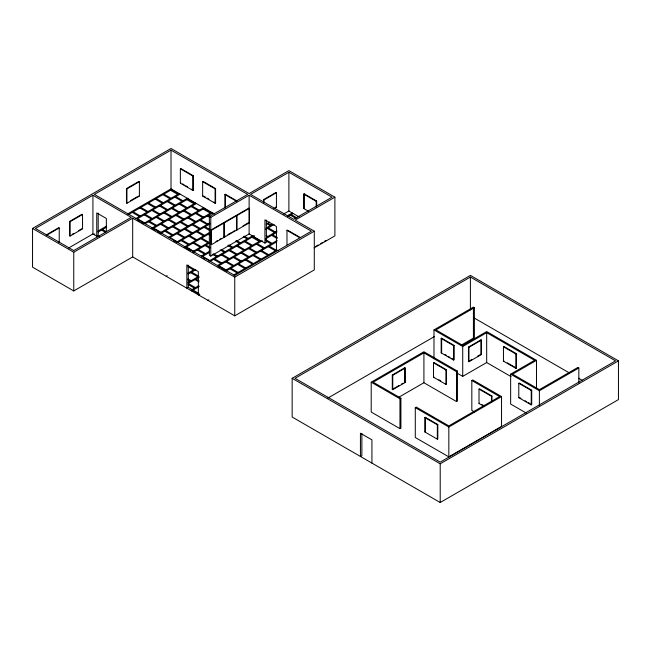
<?xml version="1.0" encoding="UTF-8"?>
<svg xmlns="http://www.w3.org/2000/svg" width="651" height="651" viewBox="0 0 651 651"><rect width="100%" height="100%" fill="white"/><g stroke="black" fill="none" stroke-linecap="round" stroke-linejoin="round"><path stroke-width="0.98" d="M334.891 197.172L295.123 220.128L314.287 231.195L314.287 269.921L234.751 315.841L132.69 256.925L73.758 290.948L32.55 267.154L32.55 228.428L171.018 148.485L249.121 193.575L288.889 170.611L334.891 197.172L334.891 235.898L314.14 247.876M92.922 195.235L35.423 228.428L73.758 250.562L131.25 217.361L92.922 195.235L92.922 233.961L68.526 248.047M266.373 220.03L266.373 242.262L264.933 243.092L249.121 233.961L210.794 256.095L209.353 255.265L209.353 216.531L247.681 194.405L171.018 150.145L94.362 194.405L234.751 275.454M69.6 221.421L82.059 214.228L82.539 214.505L82.539 228.892L70.08 236.085L69.6 235.808L69.6 221.421L70.08 221.698L82.539 214.505M126.465 188.595L138.915 181.401L139.395 181.678L139.395 196.065L126.937 203.258L126.465 202.982L126.465 188.595L126.937 188.871L139.395 181.678M59.225 227.964L46.766 235.157L46.286 234.881L58.745 227.687L59.225 227.964L59.225 242.351L58.745 242.074M180.368 168.812L180.848 168.536L193.298 175.729L193.298 190.116L192.826 190.393L180.368 183.2L180.368 168.812L192.826 176.006L193.298 175.729M72.098 234.368L73.758 233.408M78.738 230.527L82.059 228.615M130.615 200.581L137.255 196.748M180.368 183.2L180.848 182.923M97.845 231.121L106.552 226.092M127.466 214.016L171.018 188.871L214.578 214.016M93.882 234.515L94.834 233.961M98.195 232.025L106.699 227.118M128.857 214.317L171.978 189.425M32.55 228.428L73.758 252.222L132.69 218.191L234.751 277.114L314.287 231.195M136.043 218.467L179.163 193.575M180.124 194.128L137.483 218.744L144.668 222.894M202.648 181.678L203.12 181.401L215.579 188.595L215.579 202.982L215.099 203.258L202.648 196.065L202.648 181.678L215.099 188.871L215.579 188.595M143.708 223.448L187.309 198.278M145.149 223.724L188.269 198.832M202.648 196.065L203.12 195.788M151.496 228.363L195.455 202.982M152.814 228.704L196.415 203.535M224.929 207.97L224.929 194.543L225.401 194.267L237.029 200.98M203.6 207.685L160 232.855L157.607 231.471M160.602 233.619L204.56 208.239M168.625 237.281L211.746 212.381M212.706 212.934L170.066 237.558L177.251 241.708M209.353 216.531L210.794 217.361L249.121 195.235L311.406 231.195L234.27 275.731M288.889 172.271L250.562 194.405L293.682 219.297L332.01 197.172L288.889 172.271L288.889 211.005L299.452 217.1M176.291 242.262L209.589 223.033M177.731 242.538L210.07 223.863M211.03 229.949L223.488 222.756L223.968 223.033L223.968 237.42L211.51 244.613L211.03 244.337L211.03 229.949L211.51 230.226L223.968 223.033M263.492 202.534L263.492 199.662L275.951 192.468L276.431 192.745L276.431 207.132L273.941 208.564M236.663 215.701L236.183 215.424L223.724 222.618L224.204 222.894L236.663 215.701L236.663 230.088L224.204 237.281L223.724 237.005L225.384 236.044M249.357 208.377L248.885 208.1L236.427 215.286L236.907 215.562L249.357 208.377L249.357 222.756L236.907 229.949L236.427 229.673M263.492 199.662L263.972 199.938L276.431 192.745M184.078 247.168L209.589 232.44M185.397 247.518L209.353 233.685M192.582 251.668L208.873 242.262L201.688 238.111M193.184 252.425L210.192 242.603M216.01 241.456L217.67 240.496M219.338 239.544L220.998 238.583M227.883 234.604L231.203 232.692M232.863 231.732L234.523 230.771M243.067 225.84L248.885 222.479L249.357 222.756M308.729 211.388L303.74 208.515L303.74 194.128L304.22 193.852L316.679 201.045L316.679 205.838M166.233 276.284L167.185 275.731M201.208 256.095L209.712 251.18M201.688 256.925L209.353 252.498M266.243 224.082L269.726 222.064M283.665 214.016L288.889 211.005M187.675 273.314L194.503 269.368M208.873 261.067L253.19 235.483M266.015 228.086L272.842 224.139M287.319 215.782L292.242 212.934M188.147 274.144L195.821 269.717M210.314 261.344L254.631 235.76M265.649 229.396L274.152 224.489M287.815 216.604L293.202 213.487M303.74 208.515L304.22 208.239L304.22 193.852M303.74 194.128L316.199 201.322L316.679 201.045M187.675 282.721L198.815 276.284L191.622 272.134M217.499 265.494L260.14 240.878L252.954 236.728M266.853 237.005L277.147 231.056M199.287 277.114L188.269 283.478L195.455 287.628M262.296 240.74L217.979 266.324L219.574 267.252M265.771 238.73L276.789 232.374M198.946 293.52L188.269 287.351L186.837 288.181L186.837 264.941L198.335 271.581L198.335 294.822M286.977 230.364L287.449 230.088L299.908 237.281L299.427 237.558L286.977 230.364L286.977 244.752L287.449 244.475M190.67 290.395L198.815 285.691M225.165 270.474L277.147 240.463M191.622 290.948L199.287 286.521M225.767 271.239L276.911 241.708M198.815 295.098L199.767 294.545M233.79 274.901L276.431 250.285L269.245 246.135M207.913 300.355L208.873 299.802M315.719 246.412L318.233 244.955M320.756 243.507L322.432 242.538M324.222 241.497L325.907 240.528M292.153 378.312L470.396 275.406L618.45 360.882L618.45 399.608L440.206 502.515L292.153 417.039L292.153 378.312L440.206 463.789L618.45 360.882M470.396 277.066L295.033 378.312L440.206 462.129L615.577 360.882L470.396 277.066L470.396 309.835M433.981 358.782L433.981 329.902L473.423 307.126L474.384 307.679L474.384 337.56L461.209 345.168M474.384 307.679L435.893 329.902L462.723 345.396L486.679 331.562L536.514 360.329L536.514 388.216M327.469 398.306L434.445 336.551M441.166 338.479L441.647 338.203L454.105 345.396L454.105 359.775L453.625 360.052L441.166 352.866L441.166 338.479L453.625 345.673L454.105 345.396M457.458 371.119L456.497 371.672L423.915 352.866L373.129 382.186L400.918 398.233L400.918 428.106L399.958 428.659L371.208 412.059L371.208 382.186L423.915 351.76L457.458 371.119L457.458 401L456.497 401.553L423.915 382.739L398.518 397.403M392.293 374.992L404.751 367.799L405.231 368.075L405.231 382.462L392.773 389.656L392.293 389.379L392.293 374.992L392.773 375.269L405.231 368.075M441.166 352.866L441.647 352.59L441.647 338.203M433.501 362.819L433.981 362.542L446.44 369.735L446.44 384.123L445.959 384.399L433.501 377.206L433.501 362.819L445.959 370.012L446.44 369.735M433.981 329.902L462.723 346.503L486.679 332.669L534.601 360.329L510.644 374.162L510.644 404.043L526.325 413.092M392.293 389.379L398.941 385.538M401.431 384.106L403.091 383.146M468.476 347.056L480.934 339.863L481.414 340.139L481.414 354.526L468.956 361.712L468.476 361.435L468.476 347.056L468.956 347.333L481.414 340.139M433.501 377.206L433.981 376.929M371.208 382.186L399.958 398.786L400.918 398.233M468.476 361.435L471.796 359.523M477.614 356.162L480.934 354.25L481.414 354.526M503.451 346.78L503.931 346.503L516.389 353.688L516.389 368.075L515.909 368.352L503.451 361.159L503.451 346.78L515.909 353.965L516.389 353.688M457.498 373.357L462.723 376.376L486.679 362.542L511.076 376.628M471.829 380.526L472.789 379.972L501.539 396.573L501.539 426.446L448.832 456.872L415.289 437.513L415.289 407.632L416.249 407.078L448.832 425.892L499.618 396.573L471.829 380.526L471.829 410.399L474.433 411.904M503.451 361.159L503.931 360.882M424.875 417.592L425.355 417.315L437.814 424.509L437.814 438.896L437.334 439.173L424.875 431.979L424.875 417.592L437.334 424.786L437.814 424.509M484.002 406.362L479.014 403.49L479.014 389.103L479.494 388.826L491.953 396.02L491.953 401.773M536.514 360.329L512.557 374.162L539.386 389.656L577.876 367.433L578.837 367.986L578.837 382.926M424.875 431.979L425.355 431.703L425.355 417.315M479.014 403.49L479.494 403.213M479.014 389.103L491.472 396.296L491.953 396.02M518.782 383.293L519.262 383.016L531.721 390.209L531.721 404.588L531.24 404.865L518.782 397.68L518.782 383.293L531.24 390.486L531.721 390.209M415.289 407.632L448.832 426.999L501.539 396.573M518.782 397.68L519.262 397.403L520.922 398.355M510.644 374.162L539.386 390.763L578.837 367.986M473.912 317.826L568.941 372.689M578.617 378.272L582.14 380.306M291.282 214.594L296.872 217.825M275.951 206.855L276.431 207.132M290.33 215.147L295.92 218.378M224.929 194.543L236.549 201.257M267.805 223.171L271.158 225.108M266.853 223.724L270.206 225.661M507.251 362.802L516.389 368.075M268.285 227.874L275.471 232.025M267.325 228.428L274.519 232.578M272.598 234.791L277.391 237.558M182.508 183.883L184.168 184.843M185.828 185.804L187.488 186.756M191.638 189.156L193.298 190.116M203.958 196.268L205.618 197.229M207.278 198.181L208.938 199.141M213.919 202.022L215.579 202.982M271.638 235.345L277.228 238.575M266.21 235.532L267.805 236.451M265.73 239.682L272.118 243.368M265.575 240.691L271.158 243.922M278.18 250.741L276.431 249.732L276.431 226.491L264.933 219.851L264.933 243.092M171.498 189.701L178.691 193.852M187.789 199.108L194.974 203.258M204.08 208.515L211.266 212.657M170.546 190.255L177.731 194.405M186.837 199.662L194.022 203.812M203.12 209.069L210.314 213.211M251.994 237.281L259.179 241.431M268.285 246.688L275.471 250.838M236.183 229.811L236.663 230.088M175.811 196.618L182.996 200.768M192.102 206.025L199.287 210.175M208.393 215.424L209.988 216.352M244.174 236.085L248.161 238.388M257.267 243.645L264.452 247.795M174.859 197.172L182.044 201.322M191.142 206.579L198.335 210.729M207.433 215.977L209.834 217.361M243.214 236.638L247.201 238.941M256.307 244.198L263.492 248.348M444.967 354.502L446.627 355.462M448.287 356.423L449.947 357.383M451.607 358.343L453.275 359.295M525.08 400.756L526.74 401.716M528.4 402.676L530.06 403.636M163.832 194.128L171.018 198.278M180.124 203.535L187.309 207.685M196.415 212.934L203.6 217.084M245.289 241.155L252.474 245.305M261.58 250.562L268.765 254.712M162.872 194.682L170.066 198.832M179.163 204.089L186.357 208.239M195.455 213.487L202.648 217.637M244.328 241.708L251.514 245.858M260.62 251.115L267.805 255.265M168.145 201.045L175.331 205.195M184.436 210.452L191.622 214.594M200.728 219.851L207.913 224.001M236.5 240.512L240.496 242.815M249.602 248.072L256.787 252.222M167.185 201.598L174.378 205.749M183.476 211.005L190.67 215.147M199.767 220.404L206.953 224.554M235.548 241.065L239.535 243.368M248.641 248.625L255.827 252.775M223.488 237.143L223.968 237.42M156.167 198.555L163.352 202.705M172.458 207.962L179.643 212.104M188.749 217.361L195.935 221.511M205.041 226.768L209.834 229.534M237.623 245.582L244.809 249.732M253.914 254.989L261.1 259.139M155.207 199.108L162.4 203.258M171.498 208.515L178.691 212.657M187.789 217.914L194.974 222.064M204.08 227.321L209.671 230.552M236.663 246.135L243.848 250.285M252.954 255.542L260.14 259.692M160.48 205.472L167.665 209.622M176.771 214.871L183.956 219.021M193.062 224.278L200.248 228.428M228.835 244.931L232.83 247.242M241.936 252.498L249.121 256.649M159.519 206.025L166.713 210.175M175.811 215.424L182.996 219.574M192.102 224.831L199.287 228.981M208.393 234.238L209.988 235.157M227.883 245.484L231.87 247.795M240.976 253.052L248.161 257.202M138.915 195.788L139.395 196.065M148.501 202.982L155.687 207.132M164.793 212.381L171.978 216.531M181.084 221.788L188.269 225.938M197.375 231.195L204.56 235.345M229.958 250.008L237.143 254.159M246.249 259.415L253.434 263.557M147.541 203.535L154.735 207.685M163.832 212.934L171.018 217.084M180.124 222.341L187.309 226.491M196.415 231.748L203.6 235.898M228.997 250.562L236.183 254.712M245.289 259.969L252.474 264.111M152.814 209.899L160 214.041M169.105 219.297L176.291 223.448M185.397 228.704L192.582 232.855M221.967 249.821L225.165 251.668M234.27 256.925L241.456 261.067M151.854 210.452L159.039 214.594M168.145 219.851L175.331 224.001M184.436 229.258L191.622 233.408M200.728 238.665L207.913 242.815M220.217 249.911L224.204 252.222M233.31 257.479L240.496 261.621M140.836 207.409L148.021 211.551M157.127 216.807L164.312 220.958M173.418 226.214L180.604 230.364M189.71 235.621L196.895 239.771M206.001 245.028L209.988 247.331M222.292 254.435L229.477 258.585M238.583 263.834L245.769 267.984M438.961 379.81L440.621 380.762M481.984 404.645L483.652 405.606M139.875 207.962L147.061 212.104M156.167 217.361L163.352 221.511M172.458 226.768L179.643 230.918M188.749 236.175L195.935 240.325M205.041 245.582L209.834 248.348M221.332 254.989L228.517 259.139M237.623 264.387L244.809 268.537M145.149 214.317L152.334 218.467M161.44 223.724L168.625 227.874M177.731 233.131L184.917 237.281M194.022 242.538L201.208 246.688M213.504 253.784L217.499 256.095M226.605 261.344L233.79 265.494M144.188 214.871L151.374 219.021M160.48 224.278L167.665 228.428M176.771 233.685L183.956 237.835M193.062 243.092L200.248 247.242M212.543 254.338L216.539 256.649M225.645 261.897L232.83 266.047M133.17 211.827L140.356 215.977M149.461 221.234L156.647 225.384M165.753 230.641L172.938 234.791M182.044 240.048L189.229 244.198M198.335 249.455L205.521 253.605M214.627 258.862L221.812 263.004M230.918 268.261L238.103 272.411M132.21 212.381L139.395 216.531M148.501 221.788L155.687 225.938M164.793 231.195L171.978 235.345M181.084 240.601L188.269 244.752M197.375 250.008L204.56 254.159M213.666 259.415L220.852 263.557M229.958 268.814L237.143 272.964M153.774 228.151L160.96 232.301M186.357 246.965L193.542 251.115M202.648 256.372L209.834 260.514M218.939 265.771L226.125 269.921M137.32 219.761L139.721 221.145M141.316 222.064L142.911 222.992M153.612 229.168L155.207 230.088M173.898 240.878L175.493 241.798M186.194 247.974L190.19 250.285M203.283 257.845L204.878 258.764M221.169 268.171L224.367 270.019M405.231 382.462L404.751 382.186L404.751 367.799M187.952 266.698L193.542 269.921M190.67 272.688L197.855 276.838M195.935 279.051L199.133 280.898M194.974 279.605L198.97 281.907M102.508 229.534L106.495 231.837M187.952 278.864L191.142 280.711M101.548 230.088L105.535 232.391M187.789 279.881L190.19 281.265M188.115 284.495L194.503 288.181M97.235 235.345L99.627 236.728M192.582 290.395L198.97 294.081M92.922 233.961L97.87 236.818M539.386 390.763L539.386 405.695M531.24 390.486L531.24 404.865M515.909 353.965L515.909 368.352M491.472 396.296L491.472 402.049M486.679 332.669L486.679 362.542M480.934 339.863L480.934 354.25M473.423 308.232L473.423 338.113M468.956 347.333L468.956 361.712M462.723 346.503L462.723 376.376M456.497 371.672L456.497 401.553M453.625 345.673L453.625 360.052M448.832 426.999L448.832 456.872M445.959 370.012L445.959 384.399M440.206 463.789L440.206 502.515M437.334 424.786L437.334 439.173M423.915 352.866L423.915 382.739M399.958 398.786L399.958 428.659M392.773 375.269L392.773 389.656M371.933 463.097L371.933 439.864L360.434 433.224L360.434 456.457L361.875 455.627L361.875 433.403M316.199 201.322L316.199 207.075M263.972 199.938L263.972 202.811M249.121 195.235L249.121 233.961M236.907 215.562L236.907 229.949M234.751 277.114L234.751 315.841M225.401 194.267L225.401 207.693M224.204 222.894L224.204 237.281M215.099 188.871L215.099 203.258M211.51 230.226L211.51 244.613M210.794 217.361L210.794 256.095M192.826 176.006L192.826 190.393M188.269 265.128L188.269 287.351M171.018 150.145L171.018 188.871M132.69 218.191L132.69 256.925M126.937 188.871L126.937 203.258M106.341 231.601L106.341 218.467L96.755 212.934L96.755 236.175L98.195 235.345L98.195 213.121M73.758 252.222L73.758 290.948M70.08 221.698L70.08 236.085"/></g></svg>
